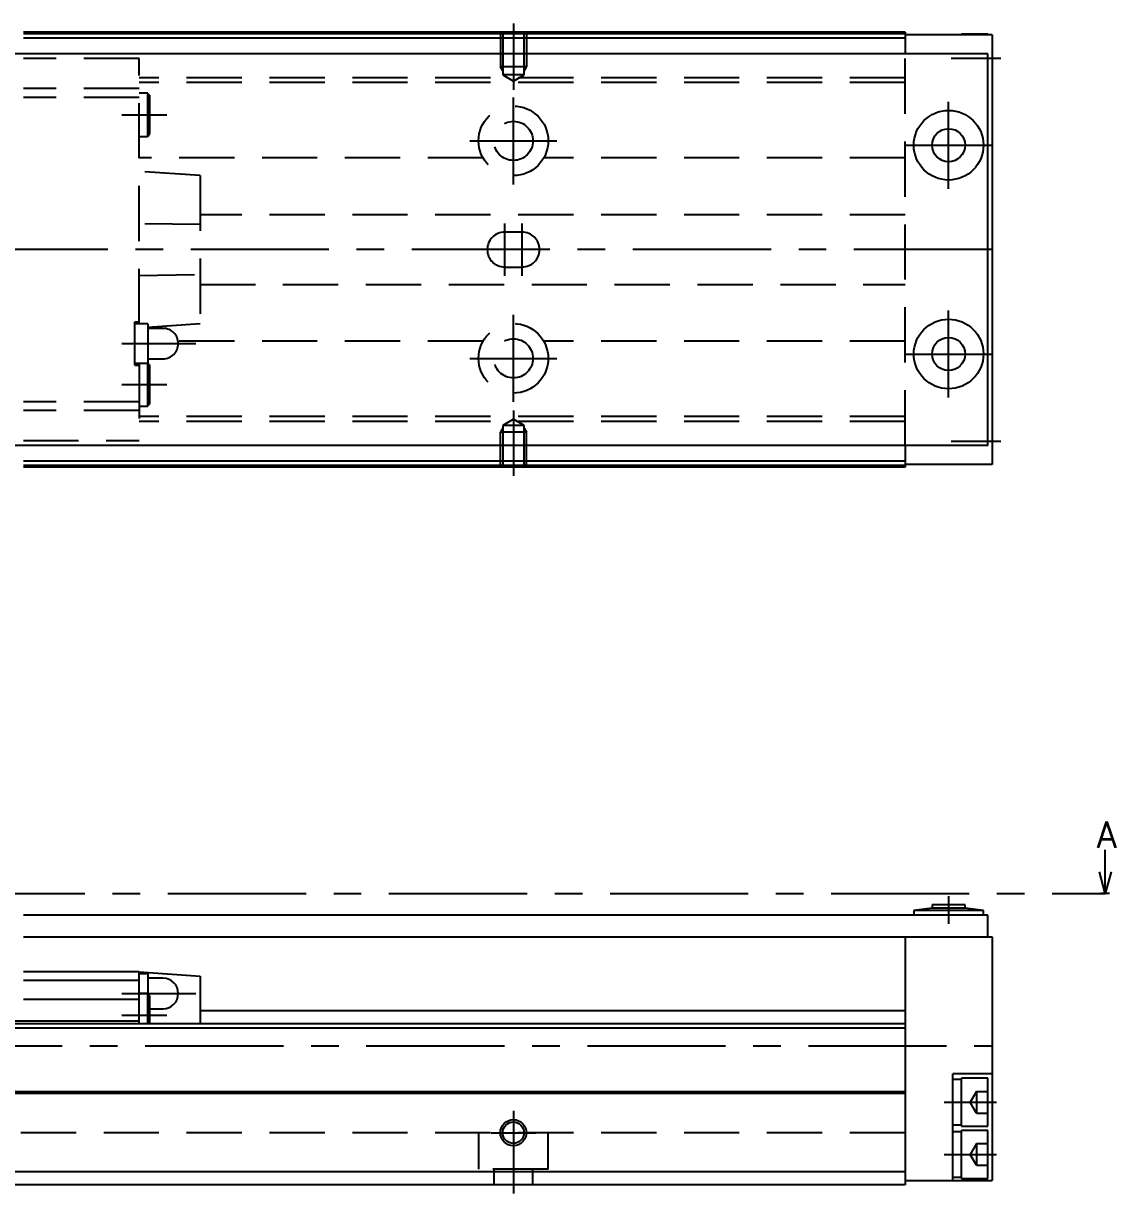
# Model space of a CAD drawing. Extents: x -2 to 518, y -8 to 266.
# Drawn here: x 392.3 to 517.7, y 9 to 143.5 of the extents above; entities that cross this region are included whole.
import ezdxf

# ---------------------------------------------------------------- set-up
doc = ezdxf.new("R2010")
doc.units = 0
doc.header["$LTSCALE"] = 0.5
doc.linetypes.add('CENTER', pattern=[50.8, 31.75, -6.35, 6.35, -6.35])
doc.linetypes.add('DASHED', pattern=[19.05, 12.7, -6.35])
for name, color, linetype in [('MSM_CENTER', 1, 'CENTER'), ('MSM_CONTINUOUS', 7, 'CONTINUOUS'), ('MSM_DASHED', 4, 'DASHED'), ('MSM_NARROW', 5, 'CONTINUOUS'), ('MSM_PART_NUMBER', 7, 'CONTINUOUS')]:
    doc.layers.add(name, color=color, linetype=linetype)
doc.styles.get("Standard").update_dxf_attribs({"font": 'txt.shx', "height": 3, "bigfont": 'bigfont.shx'})

msp = doc.modelspace()

# ---------------------------------------------------------------- linework, layer by layer
at = {"layer": 'MSM_CENTER'}
for p, q in [((448.55, 143.5), (448.55, 135.87)), ((498.85, 139.5), (504.55, 139.5)), ((448.55, 125), (448.55, 135)), ((498.55, 124.5), (498.55, 134.5)), ((403.55, 133), (408.75, 133)), ((443.55, 130), (453.55, 130)), ((493.55, 129.5), (503.55, 129.5)), ((447.55, 114.5), (447.55, 120.5)), ((449.55, 114.5), (449.55, 120.5)), ((503.55, 117.5), (200.05, 117.5)), ((498.55, 100.5), (498.55, 110.5)), ((448.55, 100), (448.55, 110)), ((403.55, 106.7), (412.05, 106.7)), ((443.55, 105), (453.55, 105)), ((493.55, 105.5), (503.55, 105.5)), ((403.55, 102), (408.75, 102)), ((448.55, 99.01), (448.55, 91.5)), ((498.85, 95.5), (504.55, 95.5)), ((231.05, 43.5), (516.55, 43.5)), ((498.55, 43.2), (498.55, 40)), ((403.55, 32), (412.05, 32)), ((403.55, 29.5), (408.75, 29.5)), ((203.05, 26), (503.55, 26)), ((498.05, 19.5), (504.05, 19.5)), ((448.55, 18.5), (448.55, 9)), ((445.98, 16), (451.13, 16)), ((498.05, 13.5), (504.05, 13.5))]:
    msp.add_line(p, q, dxfattribs=at)
at = {"layer": 'MSM_CONTINUOUS'}
for p, q in [((493.55, 142.5), (392.25, 142.5)), ((493.55, 142.3), (392.25, 142.3)), ((493.55, 141.8), (392.25, 141.8)), ((493.55, 142.5), (493.55, 140)), ((503.55, 142.2), (493.55, 142.2)), ((500.05, 142.2), (500.05, 142.25)), ((503.05, 142.25), (500.05, 142.25)), ((503.05, 142.2), (503.05, 142.25)), ((503.55, 142.2), (503.55, 92.8)), ((503.05, 140), (234.05, 140)), ((503.05, 95), (503.05, 140)), ((503.05, 95), (234.05, 95)), ((493.55, 95), (493.55, 92.5)), ((493.55, 93.2), (392.25, 93.2)), ((493.55, 92.7), (392.25, 92.7)), ((493.55, 92.5), (392.25, 92.5)), ((503.55, 92.8), (493.55, 92.8)), ((516.55, 43.5), (516.55, 48.5)), ((516.55, 43.5), (515.88, 46)), ((517.22, 46), (516.55, 43.5)), ((517.05, 43.5), (516.05, 43.5)), ((496.65, 41.8), (494.55, 41.55)), ((496.65, 42.2), (496.65, 41.8)), ((500.45, 42.2), (496.65, 42.2)), ((500.45, 41.8), (496.65, 41.8)), ((500.45, 41.8), (500.45, 42.2)), ((502.55, 41.55), (500.45, 41.8)), ((503.05, 41), (392.25, 41)), ((494.55, 41.55), (494.55, 41)), ((502.55, 41.55), (494.55, 41.55)), ((502.55, 41), (502.55, 41.55)), ((503.05, 38.5), (503.05, 41)), ((392.25, 38.5), (503.55, 38.5)), ((493.55, 38.5), (493.55, 10)), ((503.55, 38.5), (503.55, 10.5)), ((405.55, 34.5), (392.25, 34.5)), ((405.55, 34.5), (412.55, 34)), ((405.55, 28.5), (405.55, 34.5)), ((406.55, 34.25), (405.55, 34.25)), ((406.55, 34.25), (406.55, 31.95)), ((408.3, 33.75), (406.55, 33.75)), ((412.55, 34), (412.55, 28.5)), ((405.55, 33.5), (392.25, 33.5)), ((405.55, 31.3), (392.25, 31.3)), ((406.5, 32), (405.55, 32)), ((406.75, 31.75), (406.5, 32)), ((406.5, 32), (406.5, 28.5)), ((406.75, 31.75), (406.75, 28.5)), ((406.75, 30.25), (408.3, 30.25)), ((493.55, 30), (412.55, 30)), ((493.55, 28.5), (243.55, 28.5)), ((405.55, 28.8), (331.55, 28.8)), ((493.55, 28), (243.55, 28)), ((499.05, 10.5), (499.05, 22.75)), ((503.55, 22.75), (499.05, 22.75)), ((500.05, 22.1), (499.05, 22.1)), ((500.05, 16.75), (500.05, 22.25)), ((503.05, 22.25), (500.05, 22.25)), ((503.05, 16.75), (503.05, 22.25)), ((493.55, 20.7), (243.55, 20.7)), ((493.55, 20.5), (243.55, 20.5)), ((499.05, 16.9), (500.05, 16.9)), ((500.05, 16.75), (503.05, 16.75)), ((500.05, 10.75), (500.05, 16.25)), ((503.05, 16.25), (500.05, 16.25)), ((503.05, 10.75), (503.05, 16.25)), ((500.05, 16.1), (499.05, 16.1)), ((493.55, 11.5), (243.55, 11.5)), ((499.05, 10.9), (500.05, 10.9)), ((493.55, 10), (243.55, 10)), ((493.55, 10.5), (503.55, 10.5)), ((500.05, 10.75), (503.05, 10.75))]:
    msp.add_line(p, q, dxfattribs=at)
for centre, radius in [((498.55, 129.5), 4), ((498.55, 129.5), 1.9), ((498.55, 105.5), 4), ((498.55, 105.5), 1.9), ((448.55, 16), 1.23)]:
    msp.add_circle(centre, radius, dxfattribs=at)
msp.add_arc((408.3, 32), 1.75, 270, 90, dxfattribs=at)
at = {"layer": 'MSM_DASHED'}
for p, q in [((447.05, 142.5), (447.05, 138.5)), ((447.25, 142.3), (447.25, 142.3)), ((447.25, 142.3), (447.25, 142.3)), ((447.32, 142.5), (447.32, 137.58)), ((449.78, 137.58), (449.78, 142.5)), ((449.85, 142.3), (449.87, 142.32)), ((450.05, 142.5), (450.05, 138.5)), ((493.55, 95), (493.55, 140)), ((405.55, 139.45), (392.25, 139.45)), ((405.55, 108.95), (405.55, 139.45)), ((493.55, 137.26), (405.55, 137.26)), ((450.05, 138.5), (447.05, 138.5)), ((447.32, 138.03), (447.05, 138.5)), ((449.78, 137.58), (447.32, 137.58)), ((447.32, 137.58), (448.55, 136.87)), ((448.55, 136.87), (449.78, 137.58)), ((449.78, 138.03), (450.05, 138.5)), ((405.55, 136), (392.25, 136)), ((493.55, 136.7), (405.55, 136.7)), ((405.55, 135), (392.25, 135)), ((406.5, 135.5), (405.55, 135.5)), ((406.5, 135.5), (406.5, 130.5)), ((406.75, 135.25), (406.5, 135.5)), ((406.75, 135.25), (406.75, 130.75)), ((405.55, 130.5), (406.5, 130.5)), ((406.5, 130.5), (406.75, 130.75)), ((445.07, 128.04), (405.55, 128.04)), ((493.55, 128.04), (452.04, 128.04)), ((412.55, 126), (405.55, 126.5)), ((412.55, 126), (412.55, 109)), ((493.55, 121.5), (412.55, 121.5)), ((412.55, 120.37), (405.55, 120.46)), ((449.55, 119.5), (447.55, 119.5)), ((405.55, 114.54), (412.55, 114.63)), ((447.55, 115.5), (449.55, 115.5)), ((412.55, 113.5), (493.55, 113.5)), ((405.05, 109.2), (405.55, 109.2)), ((405.05, 104.2), (405.05, 109.2)), ((406.55, 108.95), (405.05, 108.95)), ((406.55, 108.57), (412.55, 109)), ((406.55, 108.95), (406.55, 104.45)), ((408.3, 108.45), (406.55, 108.45)), ((445.07, 106.96), (410.03, 106.96)), ((493.55, 106.96), (452.04, 106.96)), ((406.55, 104.95), (408.3, 104.95)), ((405.05, 104.45), (406.55, 104.45)), ((405.05, 104.2), (405.55, 104.2)), ((405.55, 104.45), (405.55, 95.55)), ((406.5, 104.45), (406.5, 99.5)), ((406.75, 104.25), (406.55, 104.45)), ((406.75, 104.25), (406.75, 99.75)), ((405.55, 100), (392.25, 100)), ((406.5, 99.5), (406.75, 99.75)), ((405.55, 99), (392.25, 99)), ((405.55, 99.5), (406.5, 99.5)), ((493.55, 98.3), (405.55, 98.3)), ((493.55, 97.74), (405.55, 97.74)), ((447.32, 96.97), (447.05, 96.5)), ((448.55, 98.01), (447.32, 97.3)), ((447.32, 97.3), (447.32, 92.5)), ((449.78, 97.3), (447.32, 97.3)), ((449.78, 97.3), (448.55, 98.01)), ((449.78, 92.5), (449.78, 97.3)), ((449.78, 96.97), (450.05, 96.5)), ((392.25, 95.55), (405.55, 95.55)), ((450.05, 96.5), (447.05, 96.5)), ((447.05, 92.5), (447.05, 96.5)), ((450.05, 92.5), (450.05, 96.5)), ((501.75, 20.75), (501.03, 19.5)), ((501.75, 20.75), (503.05, 20.75)), ((501.75, 20.75), (501.75, 18.25)), ((501.75, 18.25), (501.03, 19.5)), ((501.75, 19.5), (503.05, 19.5)), ((501.75, 18.25), (503.05, 18.25)), ((493.55, 16), (243.55, 16)), ((444.55, 16), (444.55, 11.8)), ((452.55, 11.8), (452.55, 16)), ((501.75, 14.75), (501.03, 13.5)), ((501.75, 12.25), (501.03, 13.5)), ((501.75, 14.75), (503.05, 14.75)), ((501.75, 14.75), (501.75, 12.25)), ((501.75, 13.5), (503.05, 13.5)), ((501.75, 12.25), (503.05, 12.25)), ((452.55, 11.8), (444.55, 11.8)), ((446.3, 11.8), (446.3, 10)), ((450.8, 10), (450.8, 11.8))]:
    msp.add_line(p, q, dxfattribs=at)
for centre, radius in [((448.55, 130), 4), ((448.55, 130), 2.25), ((448.55, 105), 4), ((448.55, 105), 2.25)]:
    msp.add_circle(centre, radius, dxfattribs=at)
for centre, radius, start, end in [((447.55, 117.5), 2, 90, 270), ((449.55, 117.5), 2, 270, 90), ((408.3, 106.7), 1.75, 270, 90)]:
    msp.add_arc(centre, radius, start, end, dxfattribs=at)
at = {"layer": 'MSM_NARROW'}
msp.add_circle((448.55, 16), 1.5, dxfattribs=at)

# ---------------------------------------------------------------- texts
at = {"layer": 'MSM_PART_NUMBER'}
msp.add_text('A', height=3, dxfattribs=at).set_placement((515.55, 48.75))

doc.saveas('drawing.dxf')
